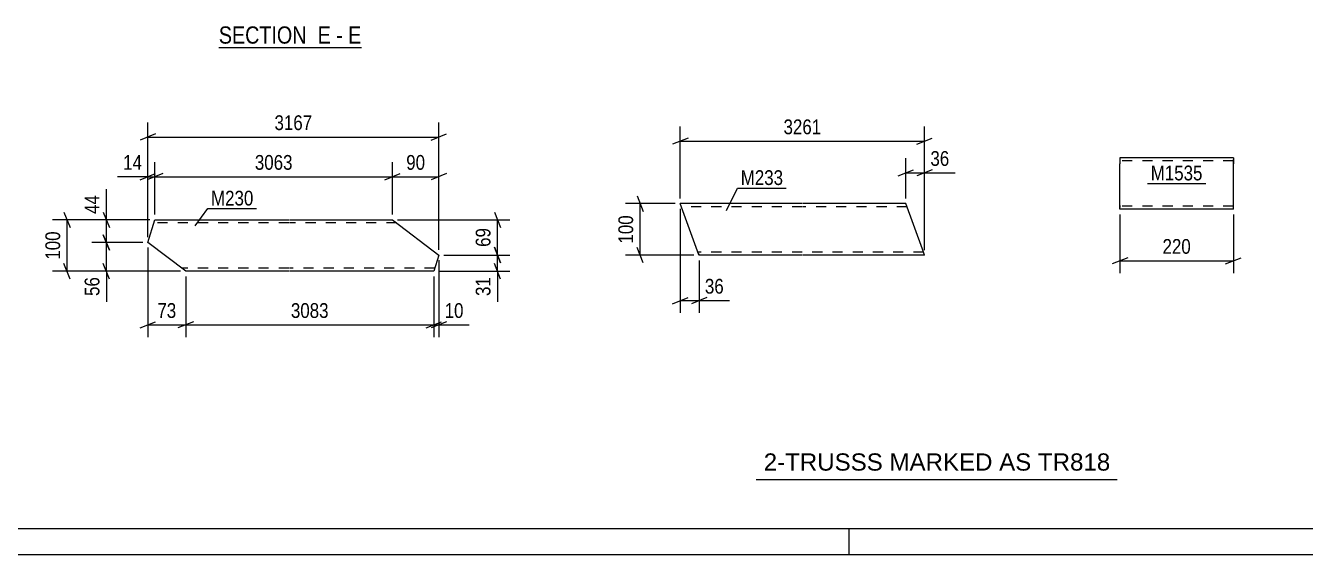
# Model space of a CAD drawing. Header units: millimetres. Extents: x 0 to 841, y 0 to 594.
# Drawn here: x 261.3 to 509.5, y 0 to 102.6 of the extents above; entities that cross this region are included whole.
import ezdxf

# ---------------------------------------------------------------- set-up
doc = ezdxf.new("R2010")
doc.units = ezdxf.units.MM
doc.linetypes.add('DXK_LINE_DOT2', pattern=[3.9198, 1.9599, -1.9599])
doc.styles.add('Arial', font='ARIAL.TTF', dxfattribs={"height": 0.2})
doc.styles.add('Arial Narrow', font='ARIALN.TTF', dxfattribs={"height": 0.2})

# ---------------------------------------------------------------- blocks, each defined once
blk = doc.blocks.new('Unknown-283133386-1135')
at = {"color": 5, "linetype": 'Continuous'}
for p, q in [((5, 5), (836, 5)), ((421, 0), (421, 5)), ((0, 0), (841, 0))]:
    blk.add_line(p, q, dxfattribs=at)
blk = doc.blocks.new('Unknown-283133386-15 - 24279')
at = {"color": 6, "linetype": 'Continuous'}
blk.add_line((298.76, 98.32), (326.41, 98.32), dxfattribs=at)
at = {"color": 0, "linetype": 'Continuous'}
blk.add_wipeout([(316.87, 99.07), (316.87, 102.57), (298.76, 102.57), (298.76, 99.07)], dxfattribs=at)
at = {"color": 7, "linetype": 'Continuous', "style": 'Arial Narrow'}
blk.add_text('SECTION ', height=3.34, dxfattribs=at).set_placement((298.76, 99.07))
at = {"color": 0, "linetype": 'Continuous'}
blk.add_wipeout([(320.47, 99.07), (320.47, 102.57), (317.92, 102.57), (317.92, 99.07)], dxfattribs=at)
blk.add_wipeout([(322.8, 99.07), (322.8, 102.57), (321.52, 102.57), (321.52, 99.07)], dxfattribs=at)
at = {"color": 7, "linetype": 'Continuous', "style": 'Arial Narrow'}
blk.add_text('E', height=3.34, dxfattribs=at).set_placement((317.92, 99.07))
at = {"color": 0, "linetype": 'Continuous'}
blk.add_wipeout([(326.41, 99.07), (326.41, 102.57), (323.85, 102.57), (323.85, 99.07)], dxfattribs=at)
at = {"color": 7, "linetype": 'Continuous', "style": 'Arial Narrow'}
for s, p in [('E', (323.85, 99.07)), ('-', (321.52, 99.07))]:
    blk.add_text(s, height=3.34, dxfattribs=at).set_placement(p)
blk = doc.blocks.new('Part-283133386-26278 - 26277')
at = {"color": 2, "linetype": 'Continuous'}
for p, q in [((284.99, 60.51), (286.37, 64.91)), ((286.37, 64.91), (312.34, 64.91)), ((312.44, 64.91), (332.44, 64.91)), ((332.44, 64.91), (341.43, 58.06)), ((292.34, 54.91), (284.99, 60.51)), ((341.43, 58.06), (340.45, 54.91)), ((312.34, 54.91), (292.34, 54.91)), ((340.45, 54.91), (312.44, 54.91))]:
    blk.add_line(p, q, dxfattribs=at)
at = {"color": 7, "linetype": 'DXK_LINE_DOT2'}
for p, q in [((312.34, 64.31), (286.18, 64.31)), ((333.23, 64.31), (312.44, 64.31)), ((292.34, 54.91), (291.32, 55.69)), ((312.34, 55.51), (291.55, 55.51)), ((340.64, 55.51), (312.44, 55.51))]:
    blk.add_line(p, q, dxfattribs=at)
blk = doc.blocks.new('Part-283133386-25004 - 25003')
at = {"color": 2, "linetype": 'Continuous'}
for p, q in [((473.54, 76.95), (473.54, 75.75)), ((495.54, 76.95), (473.54, 76.95)), ((473.54, 67.69), (473.54, 75.75)), ((495.54, 76.95), (495.54, 76.86)), ((495.54, 76.86), (495.54, 75.75)), ((495.54, 66.95), (495.54, 75.75)), ((473.54, 67.04), (473.54, 67.69)), ((473.54, 66.95), (473.54, 67.04)), ((495.54, 66.95), (473.54, 66.95))]:
    blk.add_line(p, q, dxfattribs=at)
at = {"color": 7, "linetype": 'DXK_LINE_DOT2'}
for p, q in [((495.54, 76.35), (473.54, 76.35)), ((495.54, 76.95), (495.54, 76.95)), ((495.54, 75.75), (495.54, 76.6)), ((473.54, 67.69), (473.54, 67.3)), ((473.54, 67.55), (473.54, 67.6)), ((495.54, 67.55), (473.54, 67.55)), ((495.54, 67.55), (495.54, 67.6)), ((473.54, 66.95), (473.54, 66.95))]:
    blk.add_line(p, q, dxfattribs=at)
blk = doc.blocks.new('Part-283133386-26262 - 26261')
at = {"color": 2, "linetype": 'Continuous'}
for p, q in [((411.91, 68.03), (388.27, 68.03)), ((391.88, 58.13), (388.27, 68.03)), ((432.01, 68.03), (412.01, 68.03)), ((435.22, 59.23), (432.01, 68.03)), ((391.91, 58.03), (391.88, 58.13)), ((411.91, 58.03), (391.91, 58.03)), ((435.65, 58.03), (412.01, 58.03)), ((435.65, 58.03), (435.22, 59.23))]:
    blk.add_line(p, q, dxfattribs=at)
at = {"color": 7, "linetype": 'DXK_LINE_DOT2'}
for p, q in [((411.91, 67.43), (388.49, 67.43)), ((432.23, 67.43), (412.01, 67.43)), ((411.91, 58.63), (391.69, 58.63)), ((391.78, 58.39), (391.91, 58.03)), ((435.43, 58.63), (412.01, 58.63)), ((435.62, 58.13), (435.52, 58.39)), ((435.65, 58.03), (435.62, 58.13))]:
    blk.add_line(p, q, dxfattribs=at)
blk = doc.blocks.new('StraightDimension-283133386-26364 - 26277')
at = {"color": 7, "linetype": 'Continuous'}
for p, q in [((292.34, 53.91), (292.34, 42.12)), ((340.45, 53.91), (340.45, 42.12)), ((293.84, 45.12), (290.84, 43.92)), ((338.95, 43.92), (341.95, 45.12)), ((292.34, 44.52), (340.45, 44.52))]:
    blk.add_line(p, q, dxfattribs=at)
at = {"color": 0}
blk.add_wipeout([(320.65, 45.27), (320.65, 49.47), (312.14, 49.47), (312.14, 45.27)], dxfattribs=at)
at = {"color": 3, "style": 'Arial Narrow'}
blk.add_text('3083', height=2.863, dxfattribs=at).set_placement((312.74, 45.87))
blk = doc.blocks.new('StraightDimension-283133386-26284 - 26277')
at = {"color": 7, "linetype": 'Continuous'}
for p, q in [((284.99, 61.51), (284.99, 83.8)), ((341.43, 59.06), (341.43, 83.8)), ((286.49, 81.55), (283.49, 80.35)), ((284.99, 80.95), (341.43, 80.95)), ((339.93, 80.35), (342.93, 81.55))]:
    blk.add_line(p, q, dxfattribs=at)
at = {"color": 0}
blk.add_wipeout([(317.47, 81.7), (317.47, 85.9), (308.96, 85.9), (308.96, 81.7)], dxfattribs=at)
at = {"color": 3, "style": 'Arial Narrow'}
blk.add_text('3167', height=2.863, dxfattribs=at).set_placement((309.56, 82.3))
blk = doc.blocks.new('StraightDimension-283133386-26295 - 26277')
at = {"color": 7, "linetype": 'Continuous'}
for p, q in [((332.44, 65.91), (332.44, 76.1)), ((341.43, 59.06), (341.43, 76.1)), ((330.94, 72.65), (333.94, 73.85)), ((332.44, 73.25), (341.43, 73.25)), ((342.93, 73.85), (339.93, 72.65))]:
    blk.add_line(p, q, dxfattribs=at)
at = {"color": 0}
blk.add_wipeout([(339.36, 74), (339.36, 78.2), (334.51, 78.2), (334.51, 74)], dxfattribs=at)
at = {"color": 3, "style": 'Arial Narrow'}
blk.add_text('90', height=2.863, dxfattribs=at).set_placement((335.11, 74.6))
blk = doc.blocks.new('StraightDimension-283133386-26503 - 26277')
at = {"color": 7, "linetype": 'Continuous'}
for p, q in [((333.44, 64.91), (355.2, 64.91)), ((352.2, 66.41), (353.4, 63.41)), ((352.8, 58.06), (352.8, 64.91)), ((342.43, 58.06), (355.2, 58.06)), ((353.4, 56.56), (352.2, 59.56))]:
    blk.add_line(p, q, dxfattribs=at)
at = {"color": 0}
blk.add_wipeout([(352.05, 63.91), (347.85, 63.91), (347.85, 59.05), (352.05, 59.05)], dxfattribs=at)
at = {"color": 3, "style": 'Arial Narrow'}
blk.add_text('69', height=2.863, rotation=90.0002, dxfattribs=at).set_placement((351.45, 59.65))
blk = doc.blocks.new('StraightDimension-283133386-26296 - 26277')
at = {"color": 7, "linetype": 'Continuous'}
for p, q in [((286.37, 65.91), (286.37, 76.1)), ((332.44, 65.91), (332.44, 76.1)), ((287.87, 73.85), (284.87, 72.65)), ((286.37, 73.25), (332.44, 73.25)), ((330.94, 72.65), (333.94, 73.85))]:
    blk.add_line(p, q, dxfattribs=at)
at = {"color": 0}
blk.add_wipeout([(313.66, 74), (313.66, 78.2), (305.15, 78.2), (305.15, 74)], dxfattribs=at)
at = {"color": 3, "style": 'Arial Narrow'}
blk.add_text('3063', height=2.863, dxfattribs=at).set_placement((305.75, 74.6))
blk = doc.blocks.new('StraightDimension-283133386-26297 - 26277')
at = {"color": 7, "linetype": 'Continuous'}
for p, q in [((284.99, 61.51), (284.99, 76.1)), ((286.37, 65.91), (286.37, 76.1)), ((283.49, 72.65), (286.49, 73.85)), ((287.87, 73.85), (284.87, 72.65)), ((284.99, 73.25), (286.37, 73.25))]:
    blk.add_line(p, q, dxfattribs=at)
at = {"color": 0}
blk.add_wipeout([(284.47, 74), (284.47, 78.2), (279.61, 78.2), (279.61, 74)], dxfattribs=at)
at = {"color": 7, "linetype": 'Continuous'}
blk.add_line((284.99, 73.25), (279.09, 73.25), dxfattribs=at)
blk.add_line((284.99, 73.25), (279.09, 73.25), dxfattribs=at)
at = {"color": 3, "style": 'Arial Narrow'}
blk.add_text('14', height=2.863, dxfattribs=at).set_placement((280.21, 74.6))
blk = doc.blocks.new('StraightDimension-283133386-26363 - 26277')
at = {"color": 7, "linetype": 'Continuous'}
for p, q in [((341.43, 57.06), (341.43, 42.12)), ((340.45, 53.91), (340.45, 42.12)), ((338.95, 43.92), (341.95, 45.12)), ((342.93, 45.12), (339.93, 43.92)), ((340.45, 44.52), (341.43, 44.52))]:
    blk.add_line(p, q, dxfattribs=at)
at = {"color": 0}
blk.add_wipeout([(346.81, 45.27), (346.81, 49.47), (341.96, 49.47), (341.96, 45.27)], dxfattribs=at)
at = {"color": 7, "linetype": 'Continuous'}
blk.add_line((341.43, 44.52), (347.34, 44.52), dxfattribs=at)
blk.add_line((341.43, 44.52), (347.34, 44.52), dxfattribs=at)
at = {"color": 3, "style": 'Arial Narrow'}
blk.add_text('10', height=2.863, dxfattribs=at).set_placement((342.56, 45.87))
blk = doc.blocks.new('StraightDimension-283133386-26422 - 26277')
at = {"color": 7, "linetype": 'Continuous'}
for p, q in [((285.37, 64.91), (274.1, 64.91)), ((276.35, 66.41), (277.55, 63.41)), ((276.95, 60.51), (276.95, 64.91)), ((283.99, 60.51), (274.1, 60.51)), ((277.55, 59.01), (276.35, 62.01))]:
    blk.add_line(p, q, dxfattribs=at)
at = {"color": 0}
blk.add_wipeout([(276.2, 70.29), (272, 70.29), (272, 65.44), (276.2, 65.44)], dxfattribs=at)
at = {"color": 7, "linetype": 'Continuous'}
blk.add_line((276.95, 64.91), (276.95, 70.82), dxfattribs=at)
blk.add_line((276.95, 64.91), (276.95, 70.82), dxfattribs=at)
at = {"color": 3, "style": 'Arial Narrow'}
blk.add_text('44', height=2.863, rotation=90.0002, dxfattribs=at).set_placement((275.6, 66.04))
blk = doc.blocks.new('StraightDimension-283133386-26365 - 26277')
at = {"color": 7, "linetype": 'Continuous'}
for p, q in [((284.99, 59.51), (284.99, 42.12)), ((292.34, 53.91), (292.34, 42.12)), ((283.49, 43.92), (286.49, 45.12)), ((293.84, 45.12), (290.84, 43.92)), ((284.99, 44.52), (292.34, 44.52))]:
    blk.add_line(p, q, dxfattribs=at)
at = {"color": 0}
blk.add_wipeout([(291.09, 45.27), (291.09, 49.47), (286.24, 49.47), (286.24, 45.27)], dxfattribs=at)
at = {"color": 3, "style": 'Arial Narrow'}
blk.add_text('73', height=2.863, dxfattribs=at).set_placement((286.84, 45.87))
blk = doc.blocks.new('StraightDimension-283133386-26423 - 26277')
at = {"color": 7, "linetype": 'Continuous'}
for p, q in [((283.99, 60.51), (274.1, 60.51)), ((276.35, 62.01), (277.55, 59.01)), ((276.95, 54.91), (276.95, 60.51)), ((291.34, 54.91), (274.1, 54.91)), ((277.55, 53.41), (276.35, 56.41))]:
    blk.add_line(p, q, dxfattribs=at)
at = {"color": 0}
blk.add_wipeout([(276.2, 54.39), (272, 54.39), (272, 49.53), (276.2, 49.53)], dxfattribs=at)
at = {"color": 7, "linetype": 'Continuous'}
blk.add_line((276.95, 54.91), (276.95, 49), dxfattribs=at)
blk.add_line((276.95, 54.91), (276.95, 49), dxfattribs=at)
at = {"color": 3, "style": 'Arial Narrow'}
blk.add_text('56', height=2.863, rotation=90.0002, dxfattribs=at).set_placement((275.6, 50.13))
blk = doc.blocks.new('StraightDimension-283133386-26471 - 26277')
at = {"color": 7, "linetype": 'Continuous'}
for p, q in [((285.37, 64.91), (266.48, 64.91)), ((268.73, 66.41), (269.93, 63.41)), ((269.33, 54.91), (269.33, 64.91)), ((291.34, 54.91), (266.48, 54.91)), ((269.93, 53.41), (268.73, 56.41))]:
    blk.add_line(p, q, dxfattribs=at)
at = {"color": 0}
blk.add_wipeout([(268.58, 63.25), (264.38, 63.25), (264.38, 56.57), (268.58, 56.57)], dxfattribs=at)
at = {"color": 3, "style": 'Arial Narrow'}
blk.add_text('100', height=2.863, rotation=90.0002, dxfattribs=at).set_placement((267.98, 57.17))
blk = doc.blocks.new('StraightDimension-283133386-26504 - 26277')
at = {"color": 7, "linetype": 'Continuous'}
for p, q in [((342.43, 58.06), (355.2, 58.06)), ((352.2, 59.56), (353.4, 56.56)), ((352.8, 54.91), (352.8, 58.06)), ((341.45, 54.91), (355.2, 54.91)), ((353.4, 53.41), (352.2, 56.41))]:
    blk.add_line(p, q, dxfattribs=at)
at = {"color": 0}
blk.add_wipeout([(352.05, 54.39), (347.85, 54.39), (347.85, 49.53), (352.05, 49.53)], dxfattribs=at)
at = {"color": 7, "linetype": 'Continuous'}
blk.add_line((352.8, 54.91), (352.8, 49), dxfattribs=at)
blk.add_line((352.8, 54.91), (352.8, 49), dxfattribs=at)
at = {"color": 3, "style": 'Arial Narrow'}
blk.add_text('31', height=2.863, rotation=90.0002, dxfattribs=at).set_placement((351.45, 50.13))
blk = doc.blocks.new('StraightDimension-283133386-25058 - 25003')
at = {"color": 7, "linetype": 'Continuous'}
for p, q in [((473.54, 65.95), (473.54, 54.55)), ((495.54, 65.95), (495.54, 54.55)), ((475.04, 57.55), (472.04, 56.35)), ((494.04, 56.35), (497.04, 57.55)), ((473.54, 56.95), (495.54, 56.95))]:
    blk.add_line(p, q, dxfattribs=at)
at = {"color": 0}
blk.add_wipeout([(487.88, 57.7), (487.88, 61.9), (481.2, 61.9), (481.2, 57.7)], dxfattribs=at)
at = {"color": 3, "style": 'Arial Narrow'}
blk.add_text('220', height=2.863, dxfattribs=at).set_placement((481.8, 58.3))
blk = doc.blocks.new('StraightDimension-283133386-26681 - 26261')
at = {"color": 7, "linetype": 'Continuous'}
for p, q in [((388.27, 67.03), (388.27, 46.83)), ((391.91, 57.03), (391.91, 46.83)), ((386.77, 48.63), (389.77, 49.83)), ((393.41, 49.83), (390.41, 48.63)), ((388.27, 49.23), (391.91, 49.23))]:
    blk.add_line(p, q, dxfattribs=at)
at = {"color": 0}
blk.add_wipeout([(397.29, 49.98), (397.29, 54.18), (392.44, 54.18), (392.44, 49.98)], dxfattribs=at)
at = {"color": 7, "linetype": 'Continuous'}
blk.add_line((391.91, 49.23), (397.82, 49.23), dxfattribs=at)
blk.add_line((391.91, 49.23), (397.82, 49.23), dxfattribs=at)
at = {"color": 3, "style": 'Arial Narrow'}
blk.add_text('36', height=2.863, dxfattribs=at).set_placement((393.04, 50.58))
blk = doc.blocks.new('StraightDimension-283133386-26656 - 26261')
at = {"color": 7, "linetype": 'Continuous'}
for p, q in [((430.51, 73.41), (433.51, 74.61)), ((432.01, 69.03), (432.01, 76.86)), ((437.15, 74.61), (434.15, 73.41)), ((435.65, 59.03), (435.65, 76.86)), ((432.01, 74.01), (435.65, 74.01))]:
    blk.add_line(p, q, dxfattribs=at)
at = {"color": 0}
blk.add_wipeout([(441.03, 74.76), (441.03, 78.96), (436.18, 78.96), (436.18, 74.76)], dxfattribs=at)
at = {"color": 7, "linetype": 'Continuous'}
blk.add_line((435.65, 74.01), (441.56, 74.01), dxfattribs=at)
blk.add_line((435.65, 74.01), (441.56, 74.01), dxfattribs=at)
at = {"color": 3, "style": 'Arial Narrow'}
blk.add_text('36', height=2.863, dxfattribs=at).set_placement((436.78, 75.36))
blk = doc.blocks.new('StraightDimension-283133386-26552 - 26261')
at = {"color": 7, "linetype": 'Continuous'}
for p, q in [((388.27, 69.03), (388.27, 83)), ((435.62, 59.13), (435.62, 83)), ((389.77, 80.75), (386.77, 79.55)), ((388.27, 80.15), (435.62, 80.15)), ((434.12, 79.55), (437.12, 80.75))]:
    blk.add_line(p, q, dxfattribs=at)
at = {"color": 0}
blk.add_wipeout([(416.2, 80.9), (416.2, 85.1), (407.69, 85.1), (407.69, 80.9)], dxfattribs=at)
at = {"color": 3, "style": 'Arial Narrow'}
blk.add_text('3261', height=2.863, dxfattribs=at).set_placement((408.29, 81.5))
blk = doc.blocks.new('StraightDimension-283133386-26703 - 26261')
at = {"color": 7, "linetype": 'Continuous'}
for p, q in [((379.87, 69.53), (381.07, 66.53)), ((387.27, 68.03), (377.62, 68.03)), ((380.47, 58.03), (380.47, 68.03)), ((390.91, 58.03), (377.62, 58.03)), ((381.07, 56.53), (379.87, 59.53))]:
    blk.add_line(p, q, dxfattribs=at)
at = {"color": 0}
blk.add_wipeout([(379.72, 66.38), (375.52, 66.38), (375.52, 59.69), (379.72, 59.69)], dxfattribs=at)
at = {"color": 3, "style": 'Arial Narrow'}
blk.add_text('100', height=2.863, rotation=90.0002, dxfattribs=at).set_placement((379.12, 60.29))
blk = doc.blocks.new('Mark-283133386-26354 - 26277')
at = {"color": 0}
blk.add_wipeout([(305.47, 67.67), (305.47, 70.67), (297.25, 70.67), (297.25, 67.67)], dxfattribs=at)
blk.add_wipeout([(305.47, 67.67), (305.47, 70.67), (297.25, 70.67), (297.25, 67.67)], dxfattribs=at)
at = {"color": 30, "linetype": 'Continuous'}
for p, q in [((294.14, 63.74), (296.65, 67.07)), ((296.65, 67.07), (306.07, 67.07))]:
    blk.add_line(p, q, dxfattribs=at)
at = {"color": 3, "style": 'Arial Narrow'}
blk.add_text('M230', height=2.863, dxfattribs=at).set_placement((297.25, 67.67))
blk = doc.blocks.new('Unknown-283133386-26863')
at = {"color": 7, "linetype": 'Continuous'}
blk.add_line((403, 14.5), (473, 14.5), dxfattribs=at)
at = {"color": 7, "style": 'Arial'}
blk.add_text('2-TRUSSS MARKED AS TR818', height=3.3428, dxfattribs=at).set_placement((404.45, 16.25))
blk = doc.blocks.new('Mark-283133386-25075 - 25003')
at = {"color": 0}
blk.add_wipeout([(489.57, 72.55), (489.57, 75.55), (479.51, 75.55), (479.51, 72.55)], dxfattribs=at)
blk.add_wipeout([(489.57, 72.55), (489.57, 75.55), (479.51, 75.55), (479.51, 72.55)], dxfattribs=at)
at = {"color": 30, "linetype": 'Continuous'}
blk.add_line((478.91, 71.95), (490.17, 71.95), dxfattribs=at)
at = {"color": 3, "style": 'Arial Narrow'}
blk.add_text('M1535', height=2.863, dxfattribs=at).set_placement((479.51, 72.55))
blk = doc.blocks.new('Mark-283133386-26698 - 26261')
at = {"color": 0}
blk.add_wipeout([(408.21, 71.65), (408.21, 74.65), (399.99, 74.65), (399.99, 71.65)], dxfattribs=at)
blk.add_wipeout([(408.21, 71.65), (408.21, 74.65), (399.99, 74.65), (399.99, 71.65)], dxfattribs=at)
at = {"color": 30, "linetype": 'Continuous'}
for p, q in [((397.2, 66.73), (399.39, 71.05)), ((399.39, 71.05), (408.81, 71.05))]:
    blk.add_line(p, q, dxfattribs=at)
at = {"color": 3, "style": 'Arial Narrow'}
blk.add_text('M233', height=2.863, dxfattribs=at).set_placement((399.99, 71.65))

msp = doc.modelspace()

# ---------------------------------------------------------------- block references
for name in ['Unknown-283133386-1135', 'Part-283133386-25004 - 25003', 'Part-283133386-26262 - 26261', 'Part-283133386-26278 - 26277', 'Unknown-283133386-26863']:
    msp.add_blockref(name, (0, 0))

# ---------------------------------------------------------------- next in the draw order: block references
for name in ['Unknown-283133386-15 - 24279', 'StraightDimension-283133386-26284 - 26277', 'StraightDimension-283133386-26656 - 26261', 'Mark-283133386-25075 - 25003', 'StraightDimension-283133386-26681 - 26261', 'StraightDimension-283133386-25058 - 25003', 'StraightDimension-283133386-26364 - 26277']:
    msp.add_blockref(name, (0, 0))

# ---------------------------------------------------------------- next in the draw order: block references
for name in ['StraightDimension-283133386-26552 - 26261', 'StraightDimension-283133386-26295 - 26277']:
    msp.add_blockref(name, (0, 0))

# ---------------------------------------------------------------- next in the draw order: block references
for name in ['Mark-283133386-26698 - 26261', 'StraightDimension-283133386-26703 - 26261', 'StraightDimension-283133386-26503 - 26277']:
    msp.add_blockref(name, (0, 0))

# ---------------------------------------------------------------- next in the draw order: block references
for name in ['StraightDimension-283133386-26296 - 26277', 'StraightDimension-283133386-26363 - 26277']:
    msp.add_blockref(name, (0, 0))

# ---------------------------------------------------------------- next in the draw order: block references
for name in ['StraightDimension-283133386-26297 - 26277', 'Mark-283133386-26354 - 26277', 'StraightDimension-283133386-26504 - 26277']:
    msp.add_blockref(name, (0, 0))

# ---------------------------------------------------------------- next in the draw order: block references
msp.add_blockref('StraightDimension-283133386-26422 - 26277', (0, 0))

# ---------------------------------------------------------------- next in the draw order: block references
msp.add_blockref('StraightDimension-283133386-26365 - 26277', (0, 0))

# ---------------------------------------------------------------- next in the draw order: block references
msp.add_blockref('StraightDimension-283133386-26423 - 26277', (0, 0))

# ---------------------------------------------------------------- next in the draw order: block references
msp.add_blockref('StraightDimension-283133386-26471 - 26277', (0, 0))

doc.saveas('drawing.dxf')
